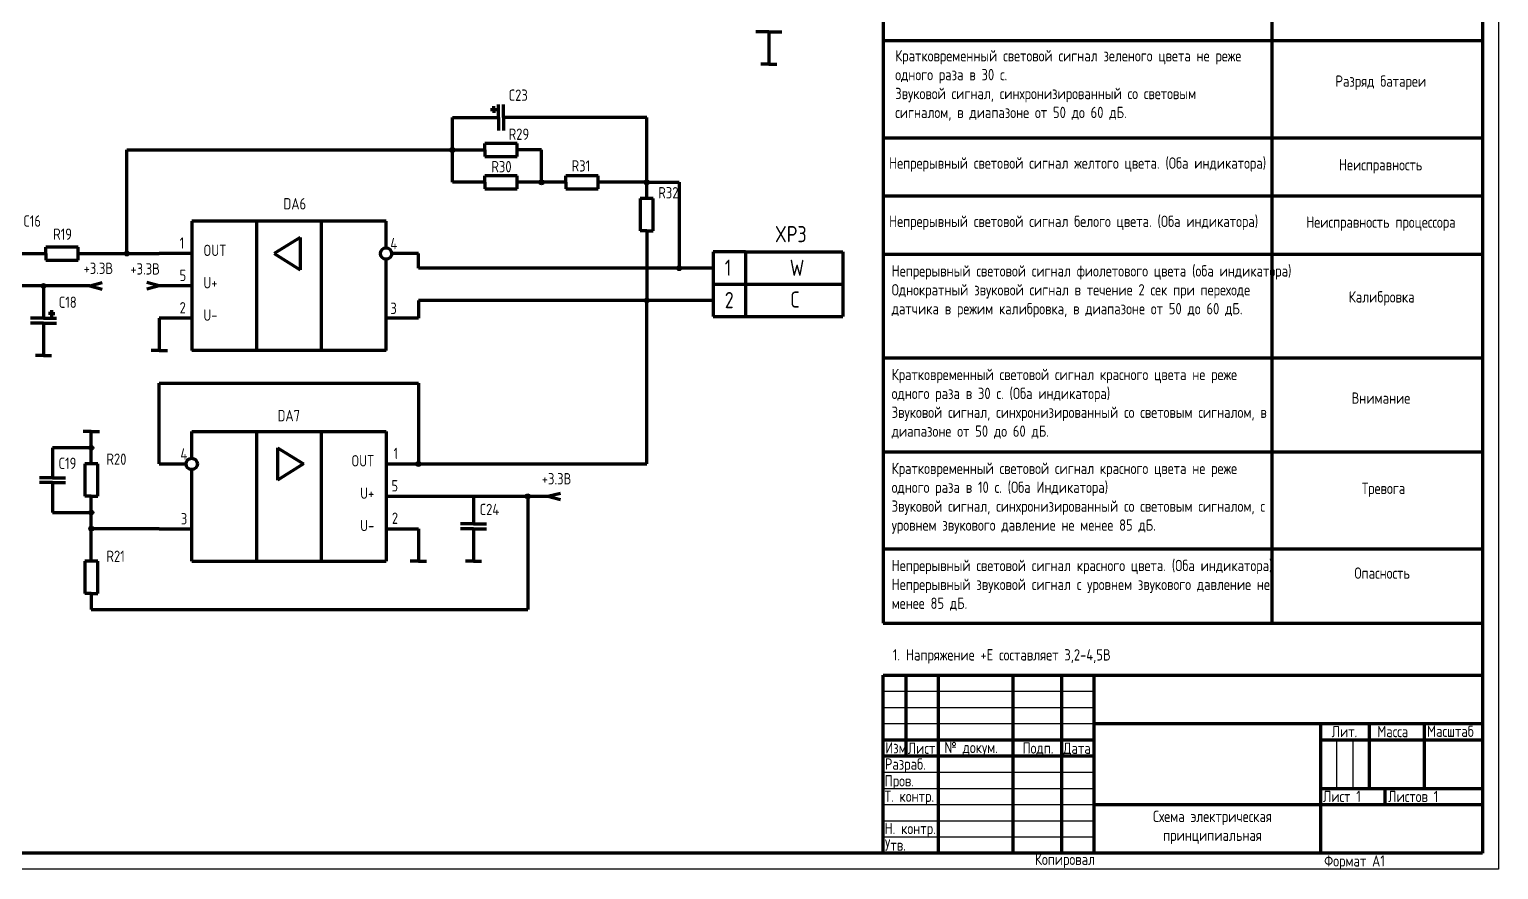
# Model space of a CAD drawing. Header units: millimetres. Extents: x -1 to 4028, y -898 to 1238.
# Drawn here: x 443.4 to 897, y -897.8 to -638.3 of the extents above; entities that cross this region are included whole.
import ezdxf

# ---------------------------------------------------------------- set-up
doc = ezdxf.new("R2010")
doc.units = ezdxf.units.MM
for name, color, linetype, lineweight in [('Основной (0.5)', 11, 'Continuous', 80), ('Текст', 240, 'Continuous', 30), ('Тонкая', 160, 'Continuous', 30)]:
    doc.layers.add(name, color=color, linetype=linetype, lineweight=lineweight)
doc.styles.add('3.5', font='isocpeur.ttf', dxfattribs={"height": 3.5})
doc.styles.get("Standard").update_dxf_attribs({"font": 'arial.ttf'})

msp = doc.modelspace()

# ---------------------------------------------------------------- hatches: boundary and pattern name
at = {"layer": 'Тонкая'}
h = msp.add_hatch(color=256, dxfattribs=at)
h.dxf.hatch_style = 1
h.paths.add_polyline_path([(574.799, -675.527, 1), (573.299, -675.527, 1)])
h = msp.add_hatch(color=256, dxfattribs=at)
h.dxf.hatch_style = 1
h.paths.add_polyline_path([(602.299, -685.527, 1), (600.799, -685.527, 1)])
h = msp.add_hatch(color=256, dxfattribs=at)
h.dxf.hatch_style = 1
h.paths.add_polyline_path([(634.799, -685.527, 1), (633.299, -685.527, 1)])
h = msp.add_hatch(color=256, dxfattribs=at)
h.dxf.hatch_style = 1
h.paths.add_polyline_path([(474.299, -707.527, 1), (472.799, -707.527, 1)])
h = msp.add_hatch(color=256, dxfattribs=at)
h.dxf.hatch_style = 1
h.paths.add_polyline_path([(644.799, -712.027, 1), (643.299, -712.027, 1)])
h = msp.add_hatch(color=256, dxfattribs=at)
h.dxf.hatch_style = 1
h.paths.add_polyline_path([(448.57, -717.527, 1), (447.07, -717.527, 1)])
h = msp.add_hatch(color=256, dxfattribs=at)
h.dxf.hatch_style = 1
h.paths.add_polyline_path([(634.799, -722.027, 1), (633.299, -722.027, 1)])
h = msp.add_hatch(color=256, dxfattribs=at)
h.dxf.hatch_style = 1
h.paths.add_polyline_path([(463.299, -767.527, 1), (461.799, -767.527, 1)])
h = msp.add_hatch(color=256, dxfattribs=at)
h.dxf.hatch_style = 1
h.paths.add_polyline_path([(564.299, -772.527, 1), (562.799, -772.527, 1)])
h = msp.add_hatch(color=256, dxfattribs=at)
h.dxf.hatch_style = 1
h.paths.add_polyline_path([(598.049, -782.527, 1), (596.549, -782.527, 1)])
h = msp.add_hatch(color=256, dxfattribs=at)
h.dxf.hatch_style = 1
h.paths.add_polyline_path([(463.299, -787.527, 1), (461.799, -787.527, 1)])
h = msp.add_hatch(color=256, dxfattribs=at)
h.dxf.hatch_style = 1
h.paths.add_polyline_path([(463.299, -792.527, 1), (461.799, -792.527, 1)])

# ---------------------------------------------------------------- linework, layer by layer
at = {"layer": 'Основной (0.5)'}
for p, q in [((892.049, -308.741), (892.049, -892.741)), ((827.049, -546.741), (827.049, -821.741)), ((707.049, -591.741), (707.049, -641.741)), ((671.756, -639.027), (667.756, -639.027)), ((671.756, -639.027), (675.756, -639.027)), ((671.756, -639.027), (671.756, -649.027)), ((707.049, -641.741), (892.049, -641.741)), ((707.049, -641.741), (707.049, -671.741)), ((671.756, -649.027), (669.256, -649.027)), ((671.756, -649.027), (674.256, -649.027)), ((586.799, -663.027), (586.799, -662.027)), ((588.299, -665.527), (588.299, -661.527)), ((589.799, -665.527), (589.799, -661.527)), ((574.049, -685.527), (574.049, -665.527)), ((574.049, -665.527), (588.299, -665.527)), ((585.799, -663.027), (587.799, -663.027)), ((586.799, -663.027), (586.799, -664.027)), ((588.299, -665.527), (588.299, -669.527)), ((589.799, -665.527), (589.799, -669.527)), ((634.049, -665.527), (589.799, -665.527)), ((634.049, -685.527), (634.049, -665.527)), ((473.549, -707.527), (473.549, -675.527)), ((473.549, -675.527), (584.049, -675.527)), ((594.049, -673.527), (584.049, -673.527)), ((584.049, -675.527), (584.049, -673.527)), ((584.049, -675.527), (584.049, -677.527)), ((594.049, -677.527), (594.049, -673.527)), ((601.549, -675.527), (594.049, -675.527)), ((601.549, -685.527), (601.549, -675.527)), ((707.049, -671.741), (892.049, -671.741)), ((707.049, -671.741), (707.049, -689.741)), ((584.049, -677.527), (594.049, -677.527)), ((594.049, -683.527), (584.049, -683.527)), ((584.049, -685.527), (584.049, -683.527)), ((594.049, -687.527), (594.049, -683.527)), ((619.049, -683.527), (609.049, -683.527)), ((609.049, -685.527), (609.049, -683.527)), ((619.049, -687.527), (619.049, -683.527)), ((584.049, -685.527), (574.049, -685.527)), ((584.049, -685.527), (584.049, -687.527)), ((584.049, -687.527), (594.049, -687.527)), ((609.049, -685.527), (594.049, -685.527)), ((609.049, -685.527), (609.049, -687.527)), ((609.049, -687.527), (619.049, -687.527)), ((634.049, -685.527), (619.049, -685.527)), ((634.049, -690.527), (634.049, -685.527)), ((634.049, -685.527), (644.049, -685.527)), ((644.049, -685.527), (644.049, -712.027)), ((636.049, -690.527), (632.049, -690.527)), ((632.049, -690.527), (632.049, -700.527)), ((636.049, -700.527), (636.049, -690.527)), ((707.049, -689.741), (892.049, -689.741)), ((707.049, -689.741), (707.049, -707.741)), ((493.549, -697.527), (493.549, -737.527)), ((553.549, -697.527), (493.549, -697.527)), ((513.549, -697.527), (513.549, -737.527)), ((533.549, -697.527), (533.549, -737.527)), ((553.549, -705.777), (553.549, -697.527)), ((527.049, -702.527), (519.049, -707.527)), ((527.049, -702.527), (527.049, -712.527)), ((634.049, -700.527), (632.049, -700.527)), ((634.049, -700.527), (636.049, -700.527)), ((634.049, -700.527), (634.049, -722.027)), ((438.549, -707.527), (448.549, -707.527)), ((458.549, -705.527), (448.549, -705.527)), ((448.549, -707.527), (448.549, -705.527)), ((448.549, -707.527), (448.549, -709.527)), ((458.549, -709.527), (458.549, -705.527)), ((458.549, -707.527), (473.549, -707.527)), ((473.549, -707.527), (483.549, -707.527)), ((493.549, -707.527), (483.549, -707.527)), ((519.049, -707.527), (527.049, -712.527)), ((563.549, -707.527), (555.299, -707.527)), ((563.549, -712.027), (563.549, -707.527)), ((654.549, -707.027), (654.549, -717.027)), ((664.549, -707.027), (654.549, -707.027)), ((664.549, -707.027), (694.549, -707.027)), ((664.549, -707.027), (664.549, -727.027)), ((694.549, -707.027), (694.549, -727.027)), ((448.549, -709.527), (458.549, -709.527)), ((553.549, -737.527), (553.549, -709.277)), ((654.549, -712.027), (563.549, -712.027)), ((707.049, -707.741), (892.049, -707.741)), ((707.049, -707.741), (707.049, -739.741)), ((462.091, -717.527), (465.963, -716.522)), ((483.549, -717.527), (479.677, -716.522)), ((462.091, -717.527), (433.549, -717.527)), ((447.82, -717.527), (447.82, -727.527)), ((462.091, -717.527), (465.963, -718.532)), ((483.549, -717.527), (479.677, -718.532)), ((493.549, -717.527), (483.549, -717.527)), ((654.549, -717.027), (694.549, -717.027)), ((654.549, -717.027), (654.549, -727.027)), ((450.32, -725.027), (450.32, -727.027)), ((654.549, -722.027), (563.549, -722.027)), ((563.549, -722.027), (563.549, -727.527)), ((634.049, -772.527), (634.049, -722.027)), ((447.82, -727.527), (443.82, -727.527)), ((447.82, -729.027), (443.82, -729.027)), ((447.82, -727.527), (451.82, -727.527)), ((447.82, -729.027), (451.82, -729.027)), ((447.82, -729.027), (447.82, -739.027)), ((450.32, -726.027), (449.32, -726.027)), ((450.32, -726.027), (451.32, -726.027)), ((493.549, -727.527), (483.549, -727.527)), ((483.549, -727.527), (483.549, -737.527)), ((563.549, -727.527), (553.549, -727.527)), ((654.549, -727.027), (694.549, -727.027)), ((447.82, -739.027), (445.32, -739.027)), ((447.82, -739.027), (450.32, -739.027)), ((483.549, -737.527), (481.049, -737.527)), ((483.549, -737.527), (486.049, -737.527)), ((553.549, -737.527), (493.549, -737.527)), ((707.049, -739.741), (892.049, -739.741)), ((707.049, -739.741), (707.049, -768.741)), ((483.549, -772.527), (483.549, -747.527)), ((483.549, -747.527), (563.549, -747.527)), ((563.549, -747.527), (563.549, -772.527)), ((462.549, -762.527), (460.049, -762.527)), ((462.549, -772.527), (462.549, -762.527)), ((462.549, -762.527), (465.049, -762.527)), ((493.549, -770.777), (493.549, -762.527)), ((493.549, -762.527), (553.549, -762.527)), ((513.549, -762.527), (513.549, -802.527)), ((533.549, -762.527), (533.549, -802.527)), ((553.549, -762.527), (553.549, -802.527)), ((462.549, -767.527), (450.549, -767.527)), ((450.549, -767.527), (450.549, -776.777)), ((520.049, -767.527), (520.049, -777.527)), ((520.049, -767.527), (528.049, -772.527)), ((707.049, -768.741), (892.049, -768.741)), ((707.049, -768.741), (707.049, -798.741)), ((464.549, -772.527), (460.549, -772.527)), ((460.549, -772.527), (460.549, -782.527)), ((464.549, -782.527), (464.549, -772.527)), ((483.549, -772.527), (491.799, -772.527)), ((493.549, -802.527), (493.549, -774.277)), ((528.049, -772.527), (520.049, -777.527)), ((553.549, -772.527), (563.549, -772.527)), ((563.549, -772.527), (634.049, -772.527)), ((450.549, -776.777), (446.549, -776.777)), ((450.549, -778.277), (446.549, -778.277)), ((450.549, -776.777), (454.549, -776.777)), ((450.549, -778.277), (454.549, -778.277)), ((450.549, -778.277), (450.549, -787.527)), ((462.549, -782.527), (460.549, -782.527)), ((462.549, -782.527), (464.549, -782.527)), ((462.549, -802.527), (462.549, -782.527)), ((553.549, -782.527), (563.549, -782.527)), ((563.549, -782.527), (580.549, -782.527)), ((578.549, -782.527), (591.049, -782.527)), ((580.549, -782.527), (580.549, -791.027)), ((591.049, -782.527), (603.549, -782.527)), ((597.299, -782.527), (597.299, -817.527)), ((603.549, -782.527), (607.42, -781.522)), ((603.549, -782.527), (607.42, -783.532)), ((450.549, -787.527), (462.549, -787.527)), ((483.549, -792.527), (462.549, -792.527)), ((483.549, -792.527), (493.549, -792.527)), ((553.549, -792.527), (563.549, -792.527)), ((563.549, -792.527), (563.549, -802.527)), ((580.549, -791.027), (576.549, -791.027)), ((580.549, -792.527), (576.549, -792.527)), ((580.549, -791.027), (584.549, -791.027)), ((580.549, -792.527), (584.549, -792.527)), ((580.549, -792.527), (580.549, -802.527)), ((464.549, -802.527), (460.549, -802.527)), ((460.549, -802.527), (460.549, -812.527)), ((464.549, -812.527), (464.549, -802.527)), ((493.549, -802.527), (553.549, -802.527)), ((563.549, -802.527), (561.049, -802.527)), ((563.549, -802.527), (566.049, -802.527)), ((580.549, -802.527), (578.049, -802.527)), ((580.549, -802.527), (583.049, -802.527)), ((707.049, -798.741), (892.049, -798.741)), ((707.049, -798.741), (707.049, -821.741)), ((462.549, -812.527), (460.549, -812.527)), ((462.549, -812.527), (464.549, -812.527)), ((462.549, -812.527), (462.549, -817.527)), ((462.549, -817.527), (597.299, -817.527)), ((707.049, -821.741), (892.049, -821.741)), ((707.049, -892.741), (707.049, -837.741)), ((707.049, -837.741), (892.049, -837.741)), ((714.049, -837.741), (714.049, -862.741)), ((724.049, -837.741), (724.049, -892.741)), ((747.049, -837.741), (747.049, -892.741)), ((762.049, -837.741), (762.049, -892.741)), ((772.049, -837.741), (772.049, -892.741)), ((772.049, -852.741), (892.049, -852.741)), ((842.049, -852.741), (842.049, -892.741)), ((857.049, -852.741), (857.049, -872.741)), ((874.049, -852.741), (874.049, -872.741)), ((707.049, -857.741), (772.049, -857.741)), ((842.049, -857.741), (892.049, -857.741)), ((707.049, -862.741), (772.049, -862.741)), ((842.049, -872.741), (892.049, -872.741)), ((862.049, -877.741), (862.049, -872.741)), ((772.049, -877.741), (842.049, -877.741)), ((842.049, -877.741), (892.049, -877.741)), ((707.049, -892.741), (76.049, -892.741)), ((892.049, -892.741), (707.049, -892.741))]:
    msp.add_line(p, q, dxfattribs=at)
for centre in [(553.549, -707.527), (493.549, -772.527)]:
    msp.add_circle(centre, 1.75, dxfattribs=at)
at = {"layer": 'Тонкая'}
for p, q in [((897.049, -303.741), (897.049, -897.741)), ((707.049, -842.741), (772.049, -842.741)), ((707.049, -847.741), (772.049, -847.741)), ((707.049, -852.741), (772.049, -852.741)), ((847.049, -857.741), (847.049, -872.741)), ((852.049, -857.741), (852.049, -872.741)), ((707.049, -867.741), (772.049, -867.741)), ((707.049, -872.741), (772.049, -872.741)), ((707.049, -877.741), (772.049, -877.741)), ((707.049, -882.741), (772.049, -882.741)), ((707.049, -887.741), (772.049, -887.741)), ((897.049, -897.741), (56.049, -897.741))]:
    msp.add_line(p, q, dxfattribs=at)
for centre in [(574.049, -675.527), (601.549, -685.527), (634.049, -685.527), (473.549, -707.527), (644.049, -712.027), (447.82, -717.527), (634.049, -722.027), (462.549, -767.527), (563.549, -772.527), (597.299, -782.527), (462.549, -787.527), (462.549, -792.527)]:
    msp.add_circle(centre, 0.75, dxfattribs=at)

# ---------------------------------------------------------------- texts
at = {"layer": 'Текст', "char_height": 3.5, "style": '3.5'}
for s, width, insert, attachment_point in [('\\pxt2.9542;{\\fGOST type A|b0|i0|c204|p34;Кратковременный световой сигнал зеленого цвета не реже одного раза в 30 с. \\fGOST type A|b0|i0|c0|p34;\\P\\fGOST type A|b0|i0|c204|p34;Звуковой сигнал, синхронизированный со световым сигналом, в диапазоне от 50 до 60 дБ\\fGOST type A|b0|i0|c0|p34;.}', 110.34593, (710.76, -644.678), 1), ('\\pxqc;{\\fGOST type A|b0|i0|c204|p34;Разряд батареи}', 75.433, (822.948, -652.525), 1), ('{\\fGOST type A|b0|i0|c0|p34;C\\fGOST type A|b0|i0|c204|p34;23}', 5.48935, (591.387, -656.858), 1), ('{\\fGOST type A|b0|i0|c0|p34;R\\fGOST type A|b0|i0|c204|p34;2\\fGOST type A|b0|i0|c0|p34;9}', 8.30708, (591.411, -668.911), 1), ('{\\fGOST type A|b0|i0|c0|p34;R30}', 8.30708, (586.07, -678.943), 1), ('{\\fGOST type A|b0|i0|c0|p34;R\\fGOST type A|b0|i0|c204|p34;3\\fGOST type A|b0|i0|c0|p34;1}', 8.30708, (610.845, -678.701), 1), ('\\pxt2.9542;{\\fGOST type A|b0|i0|c204|p34;Непрерывный световой сигнал желтого цвета. (Оба\\fGOST type A|b0|i0|c0|p34; \\fGOST type A|b0|i0|c204|p34;индикатора)}', 116.96429, (708.869, -677.827), 1), ('\\pxqc;{\\fGOST type A|b0|i0|c204|p34;Неисправность}', 75.433, (822.899, -678.353), 1), ('{\\fGOST type A|b0|i0|c0|p34;R\\fGOST type A|b0|i0|c204|p34;3\\fGOST type A|b0|i0|c0|p34;2}', 20, (637.608, -686.99), 1), ('{\\fGOST type A|b0|i0|c0|p34;DA6}', 20, (521.885, -690.4), 1), ('{\\fGOST type A|b0|i0|c0|p34;C1\\fGOST type A|b0|i0|c204|p34;6}', 20, (441.549, -695.726), 1), ('\\pxt2.9542;{\\fGOST type A|b0|i0|c204|p34;Непрерывный световой сигнал белого цвета. (Оба\\fGOST type A|b0|i0|c0|p34; \\fGOST type A|b0|i0|c204|p34;индикатора)}', 116.96429, (708.869, -695.827), 1), ('\\pxqc;{\\fGOST type A|b0|i0|c204|p34;Неисправность\\fGOST type A|b0|i0|c0|p34; \\fGOST type A|b0|i0|c204|p34;процессора}', 75.433, (822.984, -696.056), 1), ('{\\fGOST type A|b0|i0|c0|p34;R1\\fGOST type A|b0|i0|c204|p34;9}', 8.30708, (450.776, -699.795), 1), ('{\\fGOST type A|b0|i0|c204|p34;1}', 20, (489.822, -702.531), 1), ('{\\fGOST type A|b0|i0|c0|p34;4}', 3.5, (554.903, -702.703), 1), ('{\\fGOST type A|b0|i0|c0|p34;OUT}', 20, (497.171, -704.795), 1), ('{\\fGOST type A|b0|i0|c204|p34;+\\fGOST type A|b0|i0|c0|p34;3.3B}', 28.60346, (460.191, -710.343), 1), ('{\\fGOST type A|b0|i0|c204|p34;+\\fGOST type A|b0|i0|c0|p34;3.3B}', 28.60346, (474.625, -710.525), 1), ('\\pxt2.9542;{\\fGOST type A|b0|i0|c204|p34;Непрерывный световой сигнал фиолетового цвета (оба индикатора)\\fGOST type A|b0|i0|c0|p34;\\P\\fGOST type A|b0|i0|c204|p34;Однократный звуковой сигнал в течение 2 сек при переходе датчика в режим калибровка, в диапазоне от 50 до 60 дБ.}', 116.96429, (709.659, -711.141), 1), ('{\\fGOST type A|b0|i0|c204|p34;5}', 20, (489.822, -712.531), 1), ('{\\fGOST type A|b0|i0|c0|p34;U+}', 20, (497.171, -714.795), 1), ('{\\fGOST type A|b0|i0|c0|p34;C1\\fGOST type A|b0|i0|c204|p34;8}', 20, (452.491, -720.816), 1), ('\\pxqc;{\\fGOST type A|b0|i0|c204|p34;Калибровка}', 75.433, (823.234, -719.166), 1), ('{\\fGOST type A|b0|i0|c204|p34;2}', 20, (489.822, -722.531), 1), ('{\\fGOST type A|b0|i0|c0|p34;U-}', 20, (497.171, -724.795), 1), ('{\\fGOST type A|b0|i0|c0|p34;3}', 4.88808, (554.903, -722.703), 1), ('\\pxt2.9542;{\\fGOST type A|b0|i0|c204|p34;Кратковременный световой сигнал красного цвета не реже одного раза в 30 с. (Оба индикатора)\\fGOST type A|b0|i0|c0|p34;\\P\\fGOST type A|b0|i0|c204|p34;Звуковой сигнал, синхронизированный со световым сигналом, в диапазоне от 50 до 60 дБ.}', 116.96429, (709.659, -743.141), 1), ('\\pxqc;{\\fGOST type A|b0|i0|c204|p34;Внимание}', 75.433, (823, -750.432), 1), ('{\\fGOST type A|b0|i0|c0|p34;DA7}', 20, (520.066, -755.843), 1), ('{\\fGOST type A|b0|i0|c0|p34;C\\fGOST type A|b0|i0|c204|p34;19}', 20, (452.436, -770.583), 1), ('{\\fGOST type A|b0|i0|c0|p34;R\\fGOST type A|b0|i0|c204|p34;20}', 7.0918, (467.227, -769.295), 1), ('{\\fGOST type A|b0|i0|c0|p34;4}', 3.5, (492.194, -767.703), 3), ('{\\fGOST type A|b0|i0|c0|p34;OUT}', 20, (549.927, -769.795), 3), ('{\\fGOST type A|b0|i0|c204|p34;1}', 20, (557.276, -767.531), 3), ('{\\fGOST type A|b0|i0|c204|p34;+\\fGOST type A|b0|i0|c0|p34;3.3B}', 28.60346, (601.648, -775.343), 1), ('\\pxt2.9542;{\\fGOST type A|b0|i0|c204|p34;Кратковременный световой сигнал красного цвета не реже одного раза в 10 с. (Оба Индикатора)\\fGOST type A|b0|i0|c0|p34;\\P\\fGOST type A|b0|i0|c204|p34;Звуковой сигнал, синхронизированный со световым сигналом, с уровнем звукового давление не менее 85 дБ.}', 116.96429, (709.659, -772.141), 1), ('{\\fGOST type A|b0|i0|c0|p34;U+}', 20, (549.927, -779.795), 3), ('{\\fGOST type A|b0|i0|c204|p34;5}', 20, (557.276, -777.531), 3), ('\\pxqc;{\\fGOST type A|b0|i0|c204|p34;Тревога}', 75.433, (823.793, -778.304), 1), ('{\\fGOST type A|b0|i0|c0|p34;3}', 4.88808, (492.194, -787.703), 3), ('{\\fGOST type A|b0|i0|c204|p34;2}', 20, (557.276, -787.531), 3), ('{\\fGOST type A|b0|i0|c0|p34;C2\\fGOST type A|b0|i0|c204|p34;4}', 20, (582.436, -784.833), 1), ('{\\fGOST type A|b0|i0|c0|p34;U-}', 20, (549.927, -789.795), 3), ('{\\fGOST type A|b0|i0|c0|p34;R\\fGOST type A|b0|i0|c204|p34;21}', 7.32386, (467.227, -799.295), 1), ('\\pxt2.9542;{\\fGOST type A|b0|i0|c204|p34;Непрерывный световой сигнал красного цвета. (Оба индикатора)\\fGOST type A|b0|i0|c0|p34;\\P\\fGOST type A|b0|i0|c204|p34;Непрерывный звуковой сигнал с уровнем звукового давление не менее 85 дБ.}', 116.96429, (709.659, -802.141), 1), ('\\pxqc;{\\fGOST type A|b0|i0|c204|p34;Опасность}', 75.433, (823.378, -804.487), 1), ('\\pxt2.9542;{\\fGOST type A|b0|i0|c0|p34;1. \\fGOST type A|b0|i0|c204|p34;Напряжение \\fGOST type A|b0|i0|c0|p34;+E \\fGOST type A|b0|i0|c204|p34;составляет 3,2-4,5В}', 116.96429, (710.007, -829.745), 1)]:
    msp.add_mtext_dynamic_manual_height_columns(s, width=width, gutter_width=12.5, heights=[0], dxfattribs=dict(at, insert=insert, attachment_point=attachment_point))
at = {"layer": 'Текст', "attachment_point": 1}
for s, width, insert, char_height in [('{\\fGOST type A|b0|i0|c0|p34;XP3}', 20, (673.629, -699.033), 5), ('{\\fGOST type A|b0|i0|c204|p34;1}', 20, (658.144, -709.404), 5), ('{\\fGOST type A|b0|i0|c0|p34;W}', 5.96296, (678.214, -709.431), 5), ('{\\fGOST type A|b0|i0|c204|p34;2}', 20, (658.144, -719.404), 5), ('{\\fGOST type A|b0|i0|c0|p34;C}', 5, (678.351, -719.235), 5), ('{\\fGOST type A|b0|i0|c204|p34;Лит.}', 25.5936, (845.499, -853.44), 3.5), ('{\\fGOST type A|b0|i0|c204|p34;Масса}', 25.5936, (859.578, -853.44), 3.5), ('{\\fGOST type A|b0|i0|c204|p34;Масштаб}', 25.5936, (874.954, -853.353), 3.5), ('{\\fGOST type A|b0|i0|c204|p34;Изм}', 20, (707.672, -858.465), 3.5), ('{\\fGOST type A|b0|i0|c204|p34;Лист}', 20, (714.636, -858.609), 3.5), ('{\\fGOST type A|b0|i0|c204|p34;№ докум.}', 25.5936, (725.952, -858.346), 3.5), ('{\\fGOST type A|b0|i0|c204|p34;Подп.}', 25.5936, (750.059, -858.53), 3.5), ('{\\fGOST type A|b0|i0|c204|p34;Дата}', 25.5936, (762.631, -858.592), 3.5), ('{\\fGOST type A|b0|i0|c204|p34;Разраб.}', 25.5936, (707.56, -863.483), 3.5), ('{\\fGOST type A|b0|i0|c204|p34;Пров.}', 25.5936, (707.489, -868.649), 3.5), ('{\\fGOST type A|b0|i0|c204|p34;Т. контр.}', 25.5936, (707.459, -873.42), 3.5), ('{\\fGOST type A|b0|i0|c204|p34;Лист\\fGOST type A|b0|i0|c0|p34; 1}', 25.5936, (842.821, -873.466), 3.5), ('{\\fGOST type A|b0|i0|c204|p34;Листов\\fGOST type A|b0|i0|c0|p34; 1}', 25.5936, (862.965, -873.477), 3.5), ('\\pxqc;{\\fGOST type A|b0|i0|c204|p34;Схема электрическая принципиальная}', 47.87549, (784.773, -879.633), 3.5), ('{\\fGOST type A|b0|i0|c204|p34;Н. контр.}', 25.5936, (707.459, -883.374), 3.5), ('{\\fGOST type A|b0|i0|c204|p34;Утв.}', 25.5936, (707.566, -888.496), 3.5), ('{\\fGOST type A|b0|i0|c204|p34;Копировал}', 25.5936, (753.892, -892.907), 3.5), ('{\\fGOST type A|b0|i0|c204|p34;Формат А1}', 25.5936, (843.19, -893.394), 3.5)]:
    msp.add_mtext_dynamic_manual_height_columns(s, width=width, gutter_width=12.5, heights=[0], dxfattribs=dict(at, insert=insert, char_height=char_height))

doc.saveas('drawing.dxf')
